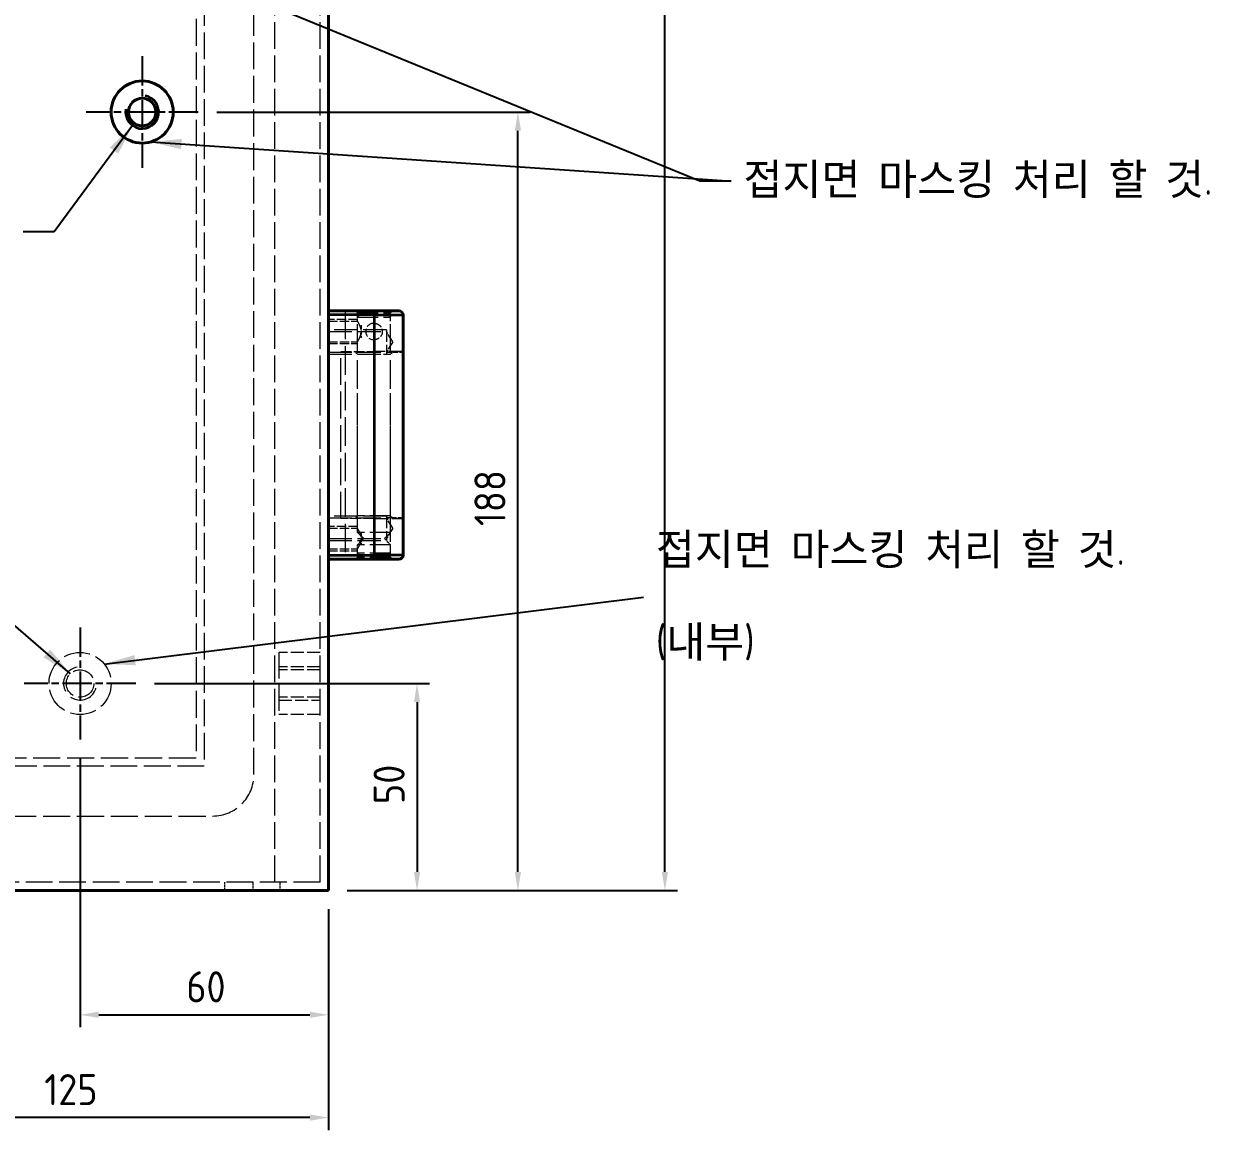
# Model space of a CAD drawing. Header units: millimetres. Extents: x 0 to 2523, y 0 to 1782.
# Drawn here: x 1092 to 1381.6, y 487.1 to 754.2 of the extents above; entities that cross this region are included whole.
import ezdxf

# ---------------------------------------------------------------- set-up
doc = ezdxf.new("R2010")
doc.units = ezdxf.units.MM
doc.header["$LTSCALE"] = 3
doc.linetypes.add('CHAIN', pattern=[0.3543, 0.2362, -0.0295, 0.0591, -0.0295])
doc.linetypes.add('DASHED', pattern=[0.2067, 0.1654, -0.0413])
for name, color, linetype, lineweight in [('가려진 것(ISO)', 2, 'DASHED', 18), ('가시적인 것(ISO)', 3, 'Continuous', 40), ('가시적인 좁은 것(ISO)', 3, 'Continuous', 35), ('기호(ISO)', 5, 'Continuous', 25), ('중심 표식(ISO)', 1, 'Continuous', 25), ('치수(ISO)', 2, 'Continuous', 25)]:
    doc.layers.add(name, color=color, linetype=linetype, lineweight=lineweight)
doc.styles.add('치수 텍스트_PSTEK_POSCO', font='isocp.shx')
doc.dimstyles.new('치수_PSTEK_POSCO', dxfattribs={"dimscale": 3, "dimtxt": 2.5, "dimasz": 1.5, "dimexe": 1, "dimexo": 1.5, "dimgap": 1, "dimtad": 1, "dimrnd": 1e-08, "dimdsep": 46, "dimtxsty": '치수 텍스트_PSTEK_POSCO', "dimcen": 0.09, "dimdle": 10, "dimclrd": 7, "dimclre": 7, "dimclrt": 2, "dimadec": 1, "dimazin": 2, "dimtfac": 1, "dimtmove": 0, "dimatfit": 3, "dimfxl": 0, "dimtolj": 1, "dimlwd": -1, "dimlwe": -1, "dimarcsym": 0})
doc.dimstyles.new('치수_PSTEK_POSCO$7', dxfattribs={"dimscale": 3, "dimtxt": 2.5, "dimasz": 2.5, "dimexe": 1, "dimexo": 1.5, "dimgap": 1, "dimtad": 1, "dimrnd": 1e-08, "dimdsep": 46, "dimtxsty": '치수 텍스트_PSTEK_POSCO', "dimcen": 0.09, "dimdle": 10, "dimclrd": 7, "dimclre": 7, "dimclrt": 2, "dimadec": 1, "dimazin": 2, "dimtfac": 1, "dimtmove": 0, "dimatfit": 3, "dimfxl": 0, "dimtolj": 1, "dimlwd": -1, "dimlwe": -1, "dimarcsym": 0})

# ---------------------------------------------------------------- blocks, each defined once
blk = doc.blocks.new('*D28')
at = {"layer": 'Defpoints', "color": 0}
for p in [(1165.58, 1184.97), (1246.84, 1184.97), (1165.58, 544.97)]:
    blk.add_point(p, dxfattribs=at)
at = {"layer": '치수(ISO)', "color": 7}
for p, q in [((1170.08, 1184.97), (1249.84, 1184.97)), ((1246.84, 549.47), (1246.84, 1180.47)), ((1170.08, 544.97), (1249.84, 544.97))]:
    blk.add_line(p, q, dxfattribs=at)
for points in [[(1246.09, 1180.47), (1247.59, 1180.47), (1246.84, 1184.97)], [(1246.09, 549.47), (1247.59, 549.47), (1246.84, 544.97)]]:
    blk.add_solid(points, dxfattribs=at)
at = {"layer": '치수(ISO)', "color": 2, "insert": (1240.09, 887.62), "char_height": 7.5, "attachment_point": 4, "rotation": 90, "style": '치수 텍스트_PSTEK_POSCO'}
blk.add_mtext('\\A1;640', dxfattribs=at)
blk = doc.blocks.new('*D50')
at = {"layer": 'Defpoints', "color": 0}
for p in [(1040.58, 557.22), (1165.58, 544.97), (1040.58, 490.15)]:
    blk.add_point(p, dxfattribs=at)
at = {"layer": '치수(ISO)', "color": 7}
for p, q in [((1040.58, 552.72), (1040.58, 487.15)), ((1165.58, 540.47), (1165.58, 487.15)), ((1161.08, 490.15), (1045.08, 490.15))]:
    blk.add_line(p, q, dxfattribs=at)
for points in [[(1045.08, 490.9), (1045.08, 489.4), (1040.58, 490.15)], [(1161.08, 490.9), (1161.08, 489.4), (1165.58, 490.15)]]:
    blk.add_solid(points, dxfattribs=at)
at = {"layer": '치수(ISO)', "color": 2, "insert": (1096.93, 496.9), "char_height": 7.5, "attachment_point": 4, "style": '치수 텍스트_PSTEK_POSCO'}
blk.add_mtext('\\A1;125', dxfattribs=at)
blk = doc.blocks.new('*D51')
at = {"layer": 'Defpoints', "color": 0}
for p in [(1119.08, 594.97), (1165.58, 544.97), (1186.97, 544.97)]:
    blk.add_point(p, dxfattribs=at)
at = {"layer": '치수(ISO)', "color": 7}
for p, q in [((1123.58, 594.97), (1189.97, 594.97)), ((1186.97, 590.47), (1186.97, 549.47)), ((1170.08, 544.97), (1189.97, 544.97))]:
    blk.add_line(p, q, dxfattribs=at)
for points in [[(1186.22, 590.47), (1187.72, 590.47), (1186.97, 594.97)], [(1186.22, 549.47), (1187.72, 549.47), (1186.97, 544.97)]]:
    blk.add_solid(points, dxfattribs=at)
at = {"layer": '치수(ISO)', "color": 2, "insert": (1180.22, 565.85), "char_height": 7.5, "attachment_point": 4, "rotation": 90, "style": '치수 텍스트_PSTEK_POSCO'}
blk.add_mtext('\\A1;50', dxfattribs=at)
blk = doc.blocks.new('*D52')
at = {"layer": 'Defpoints', "color": 0}
for p in [(1134.08, 732.97), (1211.33, 732.97), (1165.58, 544.97)]:
    blk.add_point(p, dxfattribs=at)
at = {"layer": '치수(ISO)', "color": 7}
for p, q in [((1138.58, 732.97), (1214.33, 732.97)), ((1211.33, 549.47), (1211.33, 728.47)), ((1170.08, 544.97), (1214.33, 544.97))]:
    blk.add_line(p, q, dxfattribs=at)
for points in [[(1210.58, 728.47), (1212.08, 728.47), (1211.33, 732.97)], [(1210.58, 549.47), (1212.08, 549.47), (1211.33, 544.97)]]:
    blk.add_solid(points, dxfattribs=at)
at = {"layer": '치수(ISO)', "color": 2, "insert": (1204.58, 632.97), "char_height": 7.5, "attachment_point": 4, "rotation": 90, "style": '치수 텍스트_PSTEK_POSCO'}
blk.add_mtext('\\A1;188', dxfattribs=at)
blk = doc.blocks.new('*D53')
at = {"layer": 'Defpoints', "color": 0}
for p in [(1105.58, 581.47), (1165.58, 544.97), (1165.58, 514.97)]:
    blk.add_point(p, dxfattribs=at)
at = {"layer": '치수(ISO)', "color": 7}
for p, q in [((1105.58, 576.97), (1105.58, 511.97)), ((1165.58, 540.47), (1165.58, 511.97)), ((1110.08, 514.97), (1161.08, 514.97))]:
    blk.add_line(p, q, dxfattribs=at)
for points in [[(1110.08, 515.72), (1110.08, 514.22), (1105.58, 514.97)], [(1161.08, 515.72), (1161.08, 514.22), (1165.58, 514.97)]]:
    blk.add_solid(points, dxfattribs=at)
at = {"layer": '치수(ISO)', "color": 2, "insert": (1131.23, 521.72), "char_height": 7.5, "attachment_point": 4, "style": '치수 텍스트_PSTEK_POSCO'}
blk.add_mtext('\\A1;60', dxfattribs=at)

msp = doc.modelspace()

# ---------------------------------------------------------------- linework, layer by layer
at = {"layer": '가려진 것(ISO)', "ltscale": 12.982798}
for p, q in [((1152.5837, 546.9732), (1152.5837, 1182.9732)), ((1163.5837, 546.9732), (1163.5837, 1182.9732))]:
    msp.add_line(p, q, dxfattribs=at)
at = {"layer": '가려진 것(ISO)', "ltscale": 13.080328}
msp.add_line((1147.5837, 572.9732), (1147.5837, 1156.9732), dxfattribs=at)
at = {"layer": '가려진 것(ISO)', "ltscale": 13.082851}
msp.add_line((1133.5837, 1152.9732), (1133.5837, 576.9732), dxfattribs=at)
at = {"layer": '가려진 것(ISO)', "ltscale": 12.990736}
msp.add_line((1135.5837, 1154.9732), (1135.5837, 574.9732), dxfattribs=at)
at = {"layer": '가려진 것(ISO)', "ltscale": 13.822656}
msp.add_line((1169.5837, 684.9732), (1169.5837, 624.9732), dxfattribs=at)
at = {"layer": '가려진 것(ISO)', "ltscale": 0.448841}
for p, q in [((1172.5837, 684.4732), (1172.0837, 684.9732)), ((1180.5837, 684.4732), (1181.0837, 684.9732)), ((1172.5837, 674.4732), (1172.0837, 674.9732)), ((1180.5837, 674.4732), (1181.0837, 674.9732)), ((1172.5837, 635.4732), (1172.0837, 634.9732)), ((1180.5837, 635.4732), (1181.0837, 634.9732)), ((1172.5837, 625.4732), (1172.0837, 624.9732)), ((1180.5837, 625.4732), (1181.0837, 624.9732))]:
    msp.add_line(p, q, dxfattribs=at)
at = {"layer": '가려진 것(ISO)', "ltscale": 10.132536}
for p, q in [((1172.5837, 684.4732), (1180.5837, 684.4732)), ((1172.5837, 683.4732), (1180.5837, 683.4732)), ((1172.5837, 674.4732), (1180.5837, 674.4732)), ((1180.5837, 635.4732), (1172.5837, 635.4732)), ((1180.5837, 631.4732), (1172.5837, 631.4732)), ((1180.5837, 628.4732), (1172.5837, 628.4732)), ((1180.5837, 626.4732), (1172.5837, 626.4732)), ((1180.5837, 625.4732), (1172.5837, 625.4732))]:
    msp.add_line(p, q, dxfattribs=at)
at = {"layer": '가려진 것(ISO)', "ltscale": 1.269698}
for p, q in [((1172.5837, 682.4732), (1172.5837, 684.4732)), ((1172.5837, 626.4732), (1172.5837, 628.4732)), ((1180.5837, 626.4732), (1180.5837, 628.4732)), ((1172.5837, 625.4732), (1172.5837, 627.4732)), ((1140.5837, 544.9732), (1140.5837, 546.9732)), ((1147.3337, 546.9732), (1147.3337, 544.9732)), ((1153.8337, 546.9732), (1153.8337, 544.9732))]:
    msp.add_line(p, q, dxfattribs=at)
at = {"layer": '가려진 것(ISO)', "ltscale": 0.897783}
for p, q in [((1173.5837, 684.4732), (1172.5837, 683.4732)), ((1179.5837, 684.4732), (1180.5837, 683.4732)), ((1173.5837, 625.4732), (1172.5837, 626.4732)), ((1179.5837, 625.4732), (1180.5837, 626.4732))]:
    msp.add_line(p, q, dxfattribs=at)
at = {"layer": '가려진 것(ISO)', "ltscale": 13.97624}
for p, q in [((1172.5837, 631.4732), (1172.5837, 683.4732)), ((1180.5837, 631.4732), (1180.5837, 683.4732))]:
    msp.add_line(p, q, dxfattribs=at)
at = {"layer": '가려진 것(ISO)', "ltscale": 5.936204}
for p, q in [((1180.5837, 675.1232), (1180.5837, 684.4732)), ((1180.5837, 625.4732), (1180.5837, 634.8232))]:
    msp.add_line(p, q, dxfattribs=at)
at = {"layer": '가려진 것(ISO)', "ltscale": 4.444192}
for p, q in [((1172.5837, 682.9062), (1165.5837, 682.9062)), ((1165.5837, 682.4732), (1172.5837, 682.4732)), ((1165.5837, 677.4732), (1172.5837, 677.4732)), ((1165.5837, 677.0402), (1172.5837, 677.0402)), ((1172.5837, 632.9062), (1165.5837, 632.9062)), ((1165.5837, 632.4732), (1172.5837, 632.4732)), ((1165.5837, 627.4732), (1172.5837, 627.4732)), ((1165.5837, 627.0402), (1172.5837, 627.0402))]:
    msp.add_line(p, q, dxfattribs=at)
at = {"layer": '가려진 것(ISO)', "ltscale": 2.049378}
for p, q in [((1173.4612, 681.507), (1173.4612, 678.4394)), ((1173.4612, 631.507), (1173.4612, 628.4394))]:
    msp.add_line(p, q, dxfattribs=at)
at = {"layer": '가려진 것(ISO)', "ltscale": 11.288502}
for p, q in [((1179.5837, 680.4062), (1165.5837, 680.4062)), ((1165.5837, 679.9732), (1179.5837, 679.9732)), ((1165.5837, 674.9732), (1179.5837, 674.9732)), ((1165.5837, 674.5402), (1179.5837, 674.5402)), ((1179.5837, 635.4062), (1165.5837, 635.4062)), ((1165.5837, 634.9732), (1179.5837, 634.9732)), ((1165.5837, 629.9732), (1179.5837, 629.9732)), ((1165.5837, 629.5402), (1179.5837, 629.5402))]:
    msp.add_line(p, q, dxfattribs=at)
at = {"layer": '가려진 것(ISO)', "ltscale": 5.850043}
for p, q in [((1179.5837, 680.4062), (1179.5837, 674.5402)), ((1179.5837, 635.4062), (1179.5837, 629.5402))]:
    msp.add_line(p, q, dxfattribs=at)
at = {"layer": '가려진 것(ISO)', "ltscale": 1.851636}
for p, q in [((1181.0859, 677.4732), (1179.5837, 679.9732)), ((1181.0859, 677.4732), (1179.5837, 674.9732)), ((1181.0859, 632.4732), (1179.5837, 634.9732)), ((1181.0859, 632.4732), (1179.5837, 629.9732))]:
    msp.add_line(p, q, dxfattribs=at)
at = {"layer": '가려진 것(ISO)', "ltscale": 5.079091}
for p, q in [((1168.5837, 675.1232), (1176.5837, 675.1232)), ((1176.5837, 634.8232), (1168.5837, 634.8232))]:
    msp.add_line(p, q, dxfattribs=at)
at = {"layer": '가려진 것(ISO)', "ltscale": 12.997904}
msp.add_line((1168.5837, 634.8232), (1168.5837, 675.1232), dxfattribs=at)
at = {"layer": '가려진 것(ISO)', "ltscale": 1.491912}
for p, q in [((1172.5837, 675.1232), (1172.5837, 677.4732)), ((1172.5837, 632.4732), (1172.5837, 634.8232))]:
    msp.add_line(p, q, dxfattribs=at)
at = {"layer": '가려진 것(ISO)', "ltscale": 6.980978}
for p, q in [((1183.5837, 675.1232), (1176.5837, 675.1232)), ((1176.5837, 634.8232), (1183.5837, 634.8232))]:
    msp.add_line(p, q, dxfattribs=at)
at = {"layer": '가려진 것(ISO)', "ltscale": 2.539495}
for p, q in [((1179.5837, 674.9732), (1183.5837, 674.9732)), ((1183.5837, 634.9732), (1179.5837, 634.9732))]:
    msp.add_line(p, q, dxfattribs=at)
at = {"layer": '가려진 것(ISO)', "ltscale": 12.578616}
for p, q in [((1172.5837, 635.4732), (1172.5837, 674.4732)), ((1180.5837, 635.4732), (1180.5837, 674.4732))]:
    msp.add_line(p, q, dxfattribs=at)
at = {"layer": '가려진 것(ISO)', "ltscale": 1.346724}
for p, q in [((1174.0837, 629.9732), (1172.5837, 631.4732)), ((1179.0837, 629.9732), (1180.5837, 631.4732)), ((1174.0837, 629.9732), (1172.5837, 628.4732)), ((1179.0837, 629.9732), (1180.5837, 628.4732))]:
    msp.add_line(p, q, dxfattribs=at)
at = {"layer": '가려진 것(ISO)', "ltscale": 12.665669}
msp.add_line((1153.5837, 602.4732), (1153.5837, 587.4732), dxfattribs=at)
at = {"layer": '가려진 것(ISO)', "ltscale": 6.348889}
for p, q in [((1163.5837, 602.4732), (1153.5837, 602.4732)), ((1163.5837, 598.9732), (1153.5837, 598.9732)), ((1163.5837, 598.2967), (1153.5837, 598.2967)), ((1163.5837, 591.6497), (1153.5837, 591.6497)), ((1153.5837, 590.9732), (1163.5837, 590.9732)), ((1163.5837, 587.4732), (1153.5837, 587.4732))]:
    msp.add_line(p, q, dxfattribs=at)
at = {"layer": '가려진 것(ISO)', "ltscale": 13.215807}
msp.add_line((1133.5837, 576.9732), (797.5837, 576.9732), dxfattribs=at)
at = {"layer": '가려진 것(ISO)', "ltscale": 13.05473}
msp.add_line((1135.5837, 574.9732), (795.5837, 574.9732), dxfattribs=at)
at = {"layer": '가려진 것(ISO)', "ltscale": 13.208315}
msp.add_line((793.5837, 562.9732), (1137.5837, 562.9732), dxfattribs=at)
at = {"layer": '가려진 것(ISO)', "ltscale": 13.032789}
msp.add_line((1163.5837, 546.9732), (767.5837, 546.9732), dxfattribs=at)
at = {"layer": '가려진 것(ISO)', "ltscale": 12.665669}
msp.add_circle((1105.5837, 594.9732), 7.5, dxfattribs=at)
at = {"layer": '가려진 것(ISO)', "ltscale": 11.225161}
msp.add_circle((1105.5837, 594.9732), 3.3235, dxfattribs=at)
at = {"layer": '가려진 것(ISO)', "ltscale": 3.989087}
msp.add_arc((1176.5837, 679.9732), 2, 90, 270, dxfattribs=at)
at = {"layer": '가려진 것(ISO)', "ltscale": 15.198803}
msp.add_arc((1105.5837, 594.9732), 4, 100, 10, dxfattribs=at)
at = {"layer": '가려진 것(ISO)', "ltscale": 12.665669}
msp.add_arc((1137.5837, 572.9732), 10, 270, 0, dxfattribs=at)
at = {"layer": '가려진 것(ISO)', "ltscale": 0.008454}
msp.add_open_spline([(1182.5837, 684.9732), (1182.5838, 684.9732), (1182.5838, 684.9732), (1182.5838, 684.9732)], degree=3, dxfattribs=at)
at = {"layer": '가려진 것(ISO)', "ltscale": 5.135678}
for points in [[(1172.5837, 677.4732), (1172.6008, 677.4998), (1172.6264, 677.5398), (1172.7797, 677.7981), (1172.8891, 677.9893), (1173.1029, 678.4233), (1173.2235, 678.6979), (1173.4048, 679.3091), (1173.4612, 679.647), (1173.4612, 680.2994), (1173.4048, 680.6372), (1173.2235, 681.2485), (1173.1029, 681.5231), (1172.8891, 681.9571), (1172.7797, 682.1483), (1172.6264, 682.4066), (1172.6008, 682.4466), (1172.5837, 682.4732)], [(1172.5837, 627.4732), (1172.6008, 627.4998), (1172.6264, 627.5398), (1172.7797, 627.7981), (1172.8891, 627.9893), (1173.1029, 628.4233), (1173.2235, 628.6979), (1173.4048, 629.3091), (1173.4612, 629.647), (1173.4612, 630.2994), (1173.4048, 630.6372), (1173.2235, 631.2485), (1173.1029, 631.5231), (1172.8891, 631.9571), (1172.7797, 632.1483), (1172.6264, 632.4066), (1172.6008, 632.4466), (1172.5837, 632.4732)]]:
    msp.add_open_spline(points, degree=3, knots=[1.949545609, 1.949545609, 1.949545609, 1.949545609, 2.0466362, 2.0466362, 2.143726792, 2.143726792, 2.241590761, 2.241590761, 2.339454731, 2.339454731, 2.4373187, 2.4373187, 2.535182669, 2.535182669, 2.632273261, 2.632273261, 2.729363852, 2.729363852, 2.729363852, 2.729363852], dxfattribs=at)
at = {"layer": '가려진 것(ISO)', "ltscale": 4.009624}
msp.add_open_spline([(1176.5837, 681.9732), (1176.8364, 681.9732), (1177.1049, 681.9224), (1177.5972, 681.7179), (1177.8212, 681.5642), (1178.1748, 681.2106), (1178.3284, 680.9867), (1178.533, 680.4944), (1178.5837, 680.2259), (1178.5837, 679.7205), (1178.533, 679.452), (1178.3284, 678.9597), (1178.1748, 678.7358), (1177.8212, 678.3822), (1177.5972, 678.2285), (1177.1049, 678.024), (1176.8364, 677.9732), (1176.5837, 677.9732)], degree=3, knots=[-0.909540528, -0.909540528, -0.909540528, -0.909540528, -0.833754696, -0.833754696, -0.757968865, -0.757968865, -0.682164608, -0.682164608, -0.606360352, -0.606360352, -0.530556096, -0.530556096, -0.454751839, -0.454751839, -0.378966008, -0.378966008, -0.303180176, -0.303180176, -0.303180176, -0.303180176], dxfattribs=at)
at = {"layer": '가시적인 것(ISO)'}
for p, q in [((1165.5837, 544.9732), (1165.5837, 1184.9732)), ((1165.5837, 684.9732), (1176.5837, 684.9732)), ((1176.5837, 684.9732), (1182.5837, 684.9732)), ((1183.5837, 683.9732), (1183.5837, 625.9732)), ((1176.5837, 624.9732), (1165.5837, 624.9732)), ((1182.5837, 624.9732), (1176.5837, 624.9732)), ((1165.5837, 544.9732), (765.5837, 544.9732))]:
    msp.add_line(p, q, dxfattribs=at)
for radius in [7.5, 3.3235]:
    msp.add_circle((1120.5837, 732.9732), radius, dxfattribs=at)
for centre, start, end in [((1182.5837, 683.9732), 0, 90), ((1182.5837, 625.9732), 270, 0)]:
    msp.add_arc(centre, 1, start, end, dxfattribs=at)
at = {"layer": '가시적인 좁은 것(ISO)'}
for p, q in [((1176.5837, 683.9732), (1165.5837, 683.9732)), ((1176.5837, 683.9732), (1176.5837, 684.9732)), ((1176.5837, 683.9732), (1183.5837, 683.9732)), ((1176.5837, 683.9732), (1176.5837, 625.9732)), ((1165.5837, 625.9732), (1176.5837, 625.9732)), ((1176.5837, 624.9732), (1176.5837, 625.9732)), ((1183.5837, 625.9732), (1176.5837, 625.9732))]:
    msp.add_line(p, q, dxfattribs=at)
msp.add_arc((1120.5837, 732.9732), 4, 170, 80, dxfattribs=at)
at = {"layer": '중심 표식(ISO)', "linetype": 'CHAIN', "ltscale": 10.000767}
for p, q in [((1120.5837, 746.4732), (1120.5837, 719.4732)), ((1134.0837, 732.9732), (1107.0837, 732.9732)), ((1105.5837, 608.4732), (1105.5837, 581.4732)), ((1119.0837, 594.9732), (1092.0837, 594.9732))]:
    msp.add_line(p, q, dxfattribs=at)

# ---------------------------------------------------------------- texts
at = {"layer": '기호(ISO)', "color": 2, "insert": (1265.8083, 716.3531), "char_height": 7.5, "width": 131.594152, "attachment_point": 4, "style": '치수 텍스트_PSTEK_POSCO'}
msp.add_mtext('{\\fISOCP|b0|i0;\\H7.5000;접지면 마스킹 처리 할 것.}', dxfattribs=at)
at = {"layer": '기호(ISO)', "color": 2, "insert": (1264.8781, 716.3681), "char_height": 7.5, "attachment_point": 4, "style": '치수 텍스트_PSTEK_POSCO'}
msp.add_mtext('{\\fISOCP|b0|i0;\\H7.5000; }', dxfattribs=at)
at = {"layer": '기호(ISO)', "color": 2, "insert": (1244.6553, 615.8167), "char_height": 7.5, "width": 134.928489, "attachment_point": 4, "line_spacing_factor": 1.78626, "style": '치수 텍스트_PSTEK_POSCO'}
msp.add_mtext('{\\fISOCP|b0|i0;\\H7.5000;접지면 마스킹 처리 할 것. \\P(내부)}', dxfattribs=at)

# ---------------------------------------------------------------- dimensions: what is measured, and where the dimension line sits
at = {"layer": '치수(ISO)', "color": 7}
for base, p1, p2, angle, picture, middle in [((1246.8426, 1184.9732), (1165.5837, 544.9732), (1165.5837, 1184.9732), 90, '*D28', (1246.8426, 894.9732)), ((1211.3268, 732.9732), (1165.5837, 544.9732), (1134.0837, 732.9732), 90, '*D52', (1211.3268, 638.9732)), ((1186.9661, 544.9732), (1119.0837, 594.9732), (1165.5837, 544.9732), 90, '*D51', (1186.9661, 569.9732)), ((1165.5837, 514.9732), (1105.5837, 581.4732), (1165.5837, 544.9732), 180, '*D53', (1135.5837, 514.9732)), ((1040.5837, 490.1468), (1165.5837, 544.9732), (1040.5837, 557.2232), 180, '*D50', (1103.0837, 490.1468))]:
    dim = msp.add_linear_dim(base=base, p1=p1, p2=p2, angle=angle, dimstyle='치수_PSTEK_POSCO', override={"dimdec": 2, "dimtp": 0, "dimtm": 0, "dimtdec": 2, "dimtofl": 0, "dimatfit": 1}, dxfattribs=at)
    dim.commit()
    dim.dimension.update_dxf_attribs({"geometry": picture, "text_midpoint": middle, "dimtype": 160})

# ---------------------------------------------------------------- leaders
at = {"layer": '기호(ISO)', "color": 7, "annotation_type": 0, "has_hookline": 1}
for points, hookline_direction, text_width in [([(1092.5837, 782.9732), (1255.3083, 716.3531), (1262.8083, 716.3531)], 0, 115.8273), ([(1118.2609, 729.7167), (1099.3384, 704.0321), (1091.8384, 704.0321)], 1, 55.5059), ([(1122.5744, 725.7422), (1261.8781, 716.3681)], 0, 3.3346), ([(1103.2337, 597.3233), (1082.9744, 614.8236), (1075.4744, 614.8236)], 1, 55.5059), ([(1111.4207, 599.6827), (1241.6553, 615.8167)], 0, 115.8273)]:
    msp.add_leader(points, dimstyle='치수_PSTEK_POSCO$7', override={"dimtad": 0}, dxfattribs=dict(at, hookline_direction=hookline_direction, text_width=text_width))

doc.saveas('drawing.dxf')
